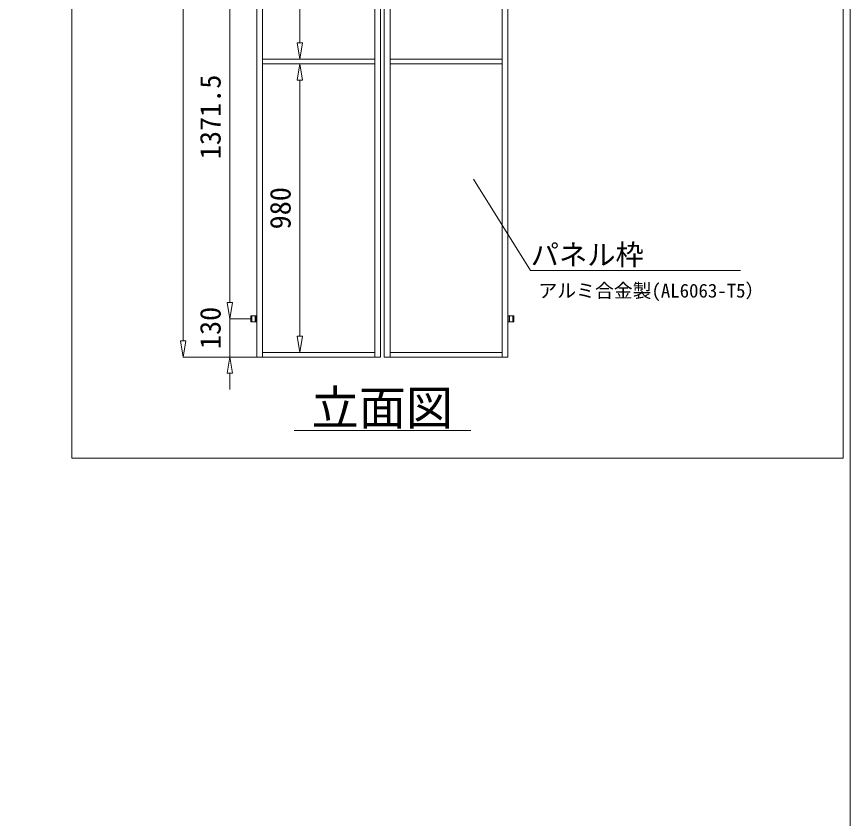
# Model space of a CAD drawing. Units: millimetres, scale not verified. Extents: x -10062 to 10062, y -16938 to 16938.
# Drawn here: x 7231 to 10062, y -13909 to -11186 of the extents above; entities that cross this region are included whole.
import ezdxf
from ezdxf.enums import TextEntityAlignment as Align

# ---------------------------------------------------------------- set-up
doc = ezdxf.new("R2010")
doc.units = ezdxf.units.MM
doc.header["$LTSCALE"] = 90
doc.linetypes.add('DASHED1', pattern=[1.8, 1.2, -0.6])
doc.layers.add('0-B_図面枠', color=134, linetype='Continuous', lineweight=18)
doc.styles.add('ＭＳ ゴシック', font='')
doc.styles.get('ＭＳ ゴシック').set_extended_font_data('MS Gothic')

msp = doc.modelspace()

# ---------------------------------------------------------------- linework, layer by layer
at = {"layer": '0-B_図面枠'}
for p, q in [((7796.6, -9394.04), (7796.6, -12287.03)), ((8192.41, -10405.54), (8192.41, -11275.54)), ((7954.72, -10895.53), (7954.72, -12157.04)), ((8183.24, -11275.54), (8192.41, -11330.54)), ((8183.24, -11275.54), (8201.57, -11275.54)), ((8192.41, -11330.54), (8201.57, -11275.54)), ((8067.41, -11330.54), (8193.41, -11330.54)), ((8067.41, -11346.53), (8193.41, -11346.53)), ((8183.24, -11401.54), (8192.41, -11346.53)), ((8192.41, -11346.53), (8201.57, -11401.54)), ((8183.24, -11401.54), (8201.57, -11401.54)), ((8192.41, -11401.54), (8192.41, -12271.54)), ((8976.02, -12048.69), (9689.81, -12048.69)), ((7954.72, -12157.04), (7954.72, -12102.04)), ((7945.56, -12157.04), (7954.72, -12212.04)), ((7945.56, -12157.04), (7963.89, -12157.04)), ((7945.56, -12157.04), (7954.72, -12212.04)), ((7945.56, -12157.04), (7963.89, -12157.04)), ((7954.72, -12212.04), (7963.89, -12157.04)), ((7954.72, -12212.04), (7963.89, -12157.04)), ((8042.87, -12202.04), (8042.87, -12222.04)), ((8903.15, -12202.04), (8903.15, -12222.04)), ((8025.66, -12212.04), (7953.72, -12212.04)), ((8025.66, -12212.04), (7953.72, -12212.04)), ((7954.72, -12212.04), (7954.72, -12342.04)), ((7787.44, -12287.03), (7796.6, -12342.04)), ((7787.44, -12287.03), (7805.77, -12287.03)), ((7796.6, -12342.04), (7805.77, -12287.03)), ((8183.24, -12271.54), (8192.41, -12326.53)), ((8183.24, -12271.54), (8201.57, -12271.54)), ((8192.41, -12326.53), (8201.57, -12271.54)), ((8045.66, -12342.04), (7795.6, -12342.04)), ((7945.56, -12397.04), (7954.72, -12342.04)), ((8045.66, -12342.04), (7953.72, -12342.04)), ((7954.72, -12342.04), (7963.89, -12397.04)), ((8067.41, -12326.53), (8193.41, -12326.53)), ((7945.56, -12397.04), (7963.89, -12397.04)), ((7954.72, -12397.04), (7954.72, -12452.04)), ((8173.01, -12592.03), (8773.01, -12592.03))]:
    msp.add_line(p, q, dxfattribs=at)
at = {"layer": '0-B_図面枠', "linetype": 'DASHED1'}
for p, q in [((8029.66, -12202.04), (8029.66, -12222.04)), ((8040.65, -12202.04), (8040.65, -12222.04)), ((8905.36, -12202.04), (8905.36, -12222.04)), ((8916.36, -12202.04), (8916.36, -12222.04))]:
    msp.add_line(p, q, dxfattribs=at)
at = {"layer": '0-B_図面枠'}
for points in [[(-10062.5, -3062.5), (10062.5, -3062.5), (10062.5, -16937.5), (-10062.5, -16937.5)], [(7417.7, -8501.17), (10037.64, -8501.17), (10037.64, -12685.82), (7417.7, -12685.82)], [(8046.66, -9339.04), (8066.41, -9339.04), (8066.41, -12342.04), (8046.66, -12342.04)], [(8466.66, -9339.04), (8446.91, -9339.04), (8446.91, -12342.04), (8466.66, -12342.04)], [(8479.36, -9339.04), (8499.11, -9339.04), (8499.11, -12342.04), (8479.36, -12342.04)], [(8899.36, -9339.04), (8879.61, -9339.04), (8879.61, -12342.04), (8899.36, -12342.04)], [(8446.91, -11330.54), (8066.41, -11330.54), (8066.41, -11346.53), (8446.91, -11346.53)], [(8499.11, -11330.54), (8879.61, -11330.54), (8879.61, -11346.53), (8499.11, -11346.53)], [(8446.91, -12342.04), (8066.41, -12342.04), (8066.41, -12326.53), (8446.91, -12326.53)], [(8499.11, -12342.04), (8879.61, -12342.04), (8879.61, -12326.53), (8499.11, -12326.53)]]:
    msp.add_lwpolyline(points, close=True, dxfattribs=at)
for points in [[(8783.06, -11738.27), (8975.66, -12048.69), (8976.02, -12048.69)], [(8046.66, -12222.04), (8026.66, -12222.04), (8026.66, -12202.04), (8046.66, -12202.04)], [(8899.36, -12222.04), (8919.36, -12222.04), (8919.36, -12202.04), (8899.36, -12202.04)]]:
    msp.add_lwpolyline(points, dxfattribs=at)

# ---------------------------------------------------------------- texts
at = {"layer": '0-B_図面枠', "style": 'ＭＳ ゴシック'}
for s, p in [('1371.5', (7944.82, -11670.29)), ('980', (8182.51, -11908.54)), ('130', (7944.82, -12315.1))]:
    msp.add_text(s, height=70.38, rotation=90, dxfattribs=at).set_placement(p, align=Align.BOTTOM_LEFT)
for s, height, p in [('パネル枠\u3000\u3000\u3000\u3000\u3000', 70.38, (8977.01, -12051.08)), ('アルミ合金製(AL6063-T5）', 46.92, (9003.14, -12154.23)), ('立面図', 117.3, (8233.01, -12608.04))]:
    msp.add_text(s, height=height, dxfattribs=at).set_placement(p, align=Align.BOTTOM_LEFT)

doc.saveas('drawing.dxf')
